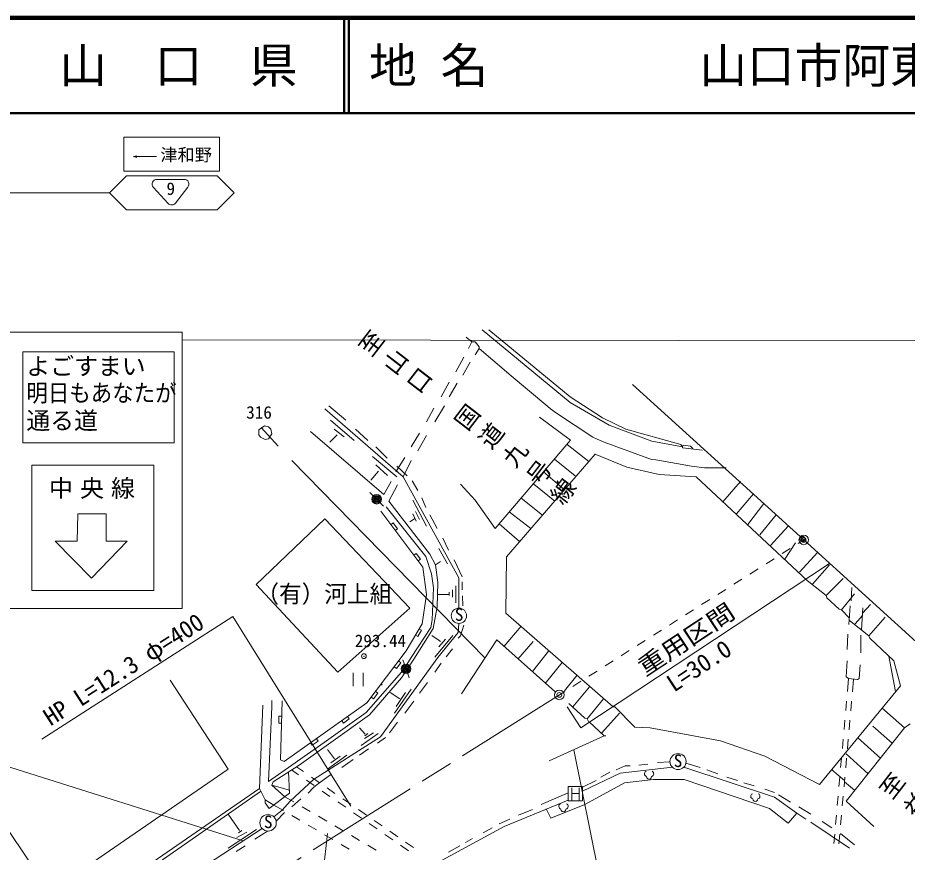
# Model space of a CAD drawing. Units: millimetres, scale not verified. Extents: x 40000 to 680000, y 20000 to 380000.
# Drawn here: x 333517 to 426831, y 292494 to 380000 of the extents above; entities that cross this region are included whole.
import ezdxf
from ezdxf.enums import TextEntityAlignment as Align

# ---------------------------------------------------------------- set-up
doc = ezdxf.new("R2010")
doc.units = ezdxf.units.MM
doc.header["$LTSCALE"] = 1000
doc.header["$PDMODE"] = 32
doc.header["$PDSIZE"] = 500
doc.linetypes.add('CHAIN', pattern=[18.5, 12, -1.5, 3.5, -1.5])
for name, color, linetype, lineweight in [('M-BGD', 7, 'Continuous', 13), ('M-BMK', 2, 'CHAIN', 13), ('M-BMK-SRVR', 3, 'Continuous', 13), ('M-STR-HTXT', 7, 'Continuous', 13), ('M-STR-STRC', 7, 'Continuous', 13), ('M-TTL', 2, 'Continuous', 140), ('M-TTL-LINE', 7, 'Continuous', 50)]:
    doc.layers.add(name, color=color, linetype=linetype, lineweight=lineweight)
doc.layers.add('M-OTRS', color=6, linetype='Continuous')
doc.layers.add('M-TTL-TXT', color=7, linetype='Continuous')
doc.styles.add('@ＭＳ ゴシック', font='')
doc.styles.add('ＭＳ ゴシック', font='')
doc.styles.add('ＭＳ 明朝', font='')
doc.styles.get('@ＭＳ ゴシック').set_extended_font_data('@MS Gothic')
doc.styles.get('ＭＳ ゴシック').set_extended_font_data('MS Gothic')
doc.styles.get('ＭＳ 明朝').set_extended_font_data('MS Mincho')

msp = doc.modelspace()

# ---------------------------------------------------------------- linework, layer by layer
at = {"layer": 'M-BGD'}
for p, q in [((382254, 347275), (391483, 339655)), ((382931, 347275), (391483, 340247)), ((380561, 346513), (381153, 346005)), ((381153, 346005), (380815, 345327)), ((381153, 346005), (381492, 346005)), ((381492, 346005), (381915, 345497)), ((381915, 345327), (381492, 344650)), ((381915, 345497), (381915, 345327)), ((381915, 345327), (384794, 342872)), ((380307, 344396), (379460, 342872)), ((380984, 343888), (380222, 342533)), ((384794, 342872), (385064, 342634)), ((385064, 342634), (389112, 339231)), ((378783, 341771), (377936, 340247)), ((379629, 341687), (378783, 340247)), ((391483, 340247), (394869, 338046)), ((365744, 338977), (373957, 331865)), ((366167, 339316), (367945, 337792)), ((377174, 339062), (376412, 337623)), ((378275, 339316), (377259, 337623)), ((389112, 339231), (389397, 339008)), ((389397, 339008), (390043, 338554)), ((391483, 339655), (395547, 337284)), ((388265, 338131), (391505, 335701)), ((390043, 338554), (393853, 336014)), ((394869, 338046), (397325, 336861)), ((358801, 336776), (359394, 337199)), ((359055, 337030), (360833, 335083)), ((359394, 337199), (359817, 337115)), ((359817, 337115), (360071, 336861)), ((366337, 337792), (368792, 335675)), ((366693, 336876), (367747, 336049)), ((395547, 337284), (400034, 335591)), ((358801, 336268), (358801, 336776)), ((358971, 336014), (358801, 336268)), ((359479, 335760), (358971, 336014)), ((360156, 336353), (359817, 335845)), ((360071, 336861), (360156, 336353)), ((364220, 336607), (371925, 330003)), ((367014, 336268), (366252, 335506)), ((368961, 336861), (370231, 335675)), ((375650, 336437), (374803, 334998)), ((376412, 336183), (375481, 334575)), ((393853, 336014), (394320, 335804)), ((397325, 336861), (403082, 335252)), ((359817, 335845), (359479, 335760)), ((371078, 334998), (372263, 333813)), ((391505, 335701), (383590, 326425)), ((391144, 335252), (393430, 333474)), ((394320, 335804), (395039, 335506)), ((395039, 335506), (399611, 333813)), ((403251, 334998), (400034, 335591)), ((403082, 335252), (403251, 334998)), ((403336, 335167), (403251, 334998)), ((403251, 334998), (403251, 334913)), ((404098, 335083), (403336, 335167)), ((404352, 334829), (404098, 335083)), ((394107, 334236), (384794, 323483)), ((397409, 332881), (394107, 334236)), ((403251, 334913), (405368, 334659)), ((362273, 333559), (382534, 312869)), ((370739, 333982), (373279, 331865)), ((371078, 333135), (372294, 332005)), ((374126, 333897), (373195, 332373)), ((374803, 333559), (373957, 331865)), ((389820, 333726), (391991, 331950)), ((399611, 333813), (400034, 333695)), ((400034, 333695), (400457, 333643)), ((400457, 333643), (404183, 332966)), ((371377, 332463), (370542, 331519)), ((373279, 332966), (374380, 331950)), ((388689, 332373), (390890, 330511)), ((400796, 332119), (397409, 332881)), ((404183, 332966), (405561, 332820)), ((405561, 332820), (406299, 332797)), ((406299, 332797), (407823, 332797)), ((372687, 331357), (371925, 330003)), ((373957, 331865), (379799, 321282)), ((374888, 331442), (375481, 330426)), ((404691, 331865), (400796, 332119)), ((416375, 320943), (404691, 331865)), ((409347, 331357), (407485, 329241)), ((373364, 331019), (372433, 329325)), ((379968, 331103), (381492, 329410)), ((387673, 331103), (389874, 329325)), ((371169, 329510), (370466, 330221)), ((371169, 329510), (371872, 328799)), ((374973, 329410), (376412, 326701)), ((375904, 329664), (376327, 328648)), ((381492, 329410), (383590, 326425)), ((386331, 329637), (388563, 327835)), ((410702, 330087), (408924, 327971)), ((411803, 329071), (410109, 326870)), ((374973, 327971), (375311, 327209)), ((375227, 328225), (375650, 327378)), ((376751, 327886), (377513, 326447)), ((385085, 328177), (387334, 326447)), ((413073, 327886), (411379, 325769)), ((365744, 327463), (358521, 320560)), ((374664, 318101), (365744, 327463)), ((375142, 327463), (374634, 327124)), ((384033, 326944), (386149, 325092)), ((414343, 326701), (412480, 324669)), ((378105, 325431), (378698, 324161)), ((415105, 324923), (414004, 323229)), ((377682, 324330), (378613, 322721)), ((417418, 323934), (415528, 321875)), ((377851, 322975), (377343, 322637)), ((379291, 323145), (380137, 321367)), ((384794, 323483), (384709, 317557)), ((377343, 322637), (377597, 320774)), ((418661, 322637), (416883, 320605)), ((379799, 321282), (379795, 318097)), ((420100, 321197), (418322, 319419)), ((358521, 320560), (367099, 311376)), ((377597, 320774), (377513, 318234)), ((379460, 320435), (379460, 318657)), ((380137, 320859), (380137, 320012)), ((416497, 320836), (416375, 320943)), ((416497, 320836), (418322, 319419)), ((421031, 320266), (420935, 318856)), ((377599, 319504), (378783, 319504)), ((378783, 319758), (378783, 319419)), ((379121, 320012), (379121, 319250)), ((380185, 319368), (380222, 318319)), ((418322, 319419), (418407, 319165)), ((418407, 319165), (419677, 317980)), ((421285, 319589), (419931, 317895)), ((377513, 318234), (377089, 315948)), ((420862, 318319), (420693, 316371)), ((422979, 318488), (422132, 317557)), ((367099, 311376), (374664, 318101)), ((384709, 317557), (395970, 307735)), ((419677, 317980), (419931, 317895)), ((419931, 317895), (420777, 317049)), ((422132, 317303), (421370, 316456)), ((422177, 318106), (422047, 315779)), ((379796, 316490), (379714, 315525)), ((422809, 315186), (420777, 316795)), ((424503, 317133), (422809, 315186)), ((374803, 312900), (376840, 316070)), ((377089, 315948), (375057, 312731)), ((379714, 315525), (377597, 312900)), ((380307, 316287), (379968, 315186)), ((386318, 316202), (384540, 314085)), ((377733, 314700), (376945, 315231)), ((379160, 315215), (377272, 312960)), ((377686, 314045), (378404, 314833)), ((377873, 314599), (377733, 314700)), ((379968, 315186), (379714, 314932)), ((380053, 309090), (383778, 314763)), ((383778, 314763), (389874, 309344)), ((387588, 314593), (385979, 312731)), ((420608, 315355), (420523, 313747)), ((421963, 315271), (421963, 313408)), ((422894, 314932), (422809, 315186)), ((425434, 312561), (422894, 314932)), ((379121, 313831), (378444, 312985)), ((389197, 313577), (387503, 311461)), ((377597, 312900), (371586, 304603)), ((374248, 311722), (373931, 312670)), ((424895, 313065), (425603, 309344)), ((374248, 311722), (374565, 310774)), ((377936, 312307), (377259, 311376)), ((390636, 312392), (388858, 310191)), ((420523, 312561), (420439, 310868)), ((421793, 310699), (421878, 312138)), ((426111, 309937), (425434, 312561)), ((368716, 311295), (368716, 309895)), ((369766, 309895), (369766, 311295)), ((373787, 311376), (370062, 307143)), ((373787, 310783), (370401, 306889)), ((392160, 311037), (390890, 309429)), ((420439, 310868), (420683, 310708)), ((349488, 310529), (355584, 301216)), ((371586, 310106), (371671, 310106)), ((371671, 310106), (371755, 310021)), ((376497, 310275), (375650, 309175)), ((393515, 309852), (391737, 307735)), ((417645, 299607), (426111, 309937)), ((420683, 310708), (420561, 309344)), ((420683, 310708), (421624, 310614)), ((421211, 310655), (421092, 309317)), ((421624, 310614), (421793, 310699)), ((372602, 309259), (373590, 308565)), ((374803, 309598), (373025, 307058)), ((374211, 309259), (373200, 307779)), ((360155, 308127), (360156, 308413)), ((360156, 307735), (360155, 308127)), ((375057, 308328), (374126, 307058)), ((391313, 308074), (393007, 306550)), ((394954, 308582), (393261, 306465)), ((420472, 308348), (420382, 307352)), ((421002, 308321), (420913, 307325)), ((359225, 307905), (358886, 299184)), ((359813, 299923), (360156, 307735)), ((370062, 307143), (365659, 304010)), ((396647, 307058), (394785, 305026)), ((395970, 307735), (396139, 307735)), ((396139, 307735), (398256, 305619)), ((424164, 307651), (426535, 305534)), ((370401, 306889), (363035, 301639)), ((373364, 306127), (372517, 305026)), ((393007, 306550), (393261, 306465)), ((393261, 306465), (393430, 306127)), ((393430, 306127), (393515, 306127)), ((393515, 306127), (395039, 304687)), ((420293, 306355), (420204, 305359)), ((420824, 306329), (420735, 305333)), ((369385, 305534), (369977, 304857)), ((398256, 305619), (399865, 305534)), ((399865, 305534), (407231, 304179)), ((426535, 305534), (420439, 297829)), ((423233, 305703), (425265, 303925)), ((427127, 305957), (426535, 305534)), ((371586, 304603), (364559, 300115)), ((371332, 304941), (369554, 303671)), ((370824, 305026), (369893, 304433)), ((369933, 304714), (370231, 304941)), ((372094, 304518), (371247, 303925)), ((395039, 304687), (389281, 302063)), ((395208, 304687), (395039, 304687)), ((420115, 304363), (420026, 303367)), ((420646, 304337), (420557, 303341)), ((421624, 304518), (424079, 302317)), ((365659, 304010), (359813, 299923)), ((370316, 303333), (369385, 302655)), ((407231, 304179), (411887, 302571)), ((365998, 303248), (366743, 302282)), ((368030, 302655), (365998, 301216)), ((367353, 302571), (366351, 301866)), ((391849, 303233), (396901, 278356)), ((411887, 302571), (417645, 299607)), ((419937, 302371), (419848, 301375)), ((420468, 302345), (420379, 301349)), ((422725, 300708), (420439, 302825)), ((363035, 301639), (360325, 299861)), ((362759, 301458), (363507, 300941)), ((368707, 302232), (367522, 301385)), ((397240, 301555), (396309, 301131)), ((397748, 301555), (397240, 301555)), ((399611, 301724), (398679, 301639)), ((401943, 301981), (400627, 301893)), ((403616, 301846), (405114, 301385)), ((355584, 301216), (336873, 288347)), ((361929, 300914), (362019, 298676)), ((362249, 301124), (362982, 300616)), ((366337, 300623), (365067, 299692)), ((396732, 300793), (392748, 298884)), ((395631, 300877), (394700, 300369)), ((402191, 301399), (396732, 300793)), ((405791, 301131), (406977, 300708)), ((418915, 301131), (420269, 300031)), ((360325, 299861), (360156, 299523)), ((362103, 297829), (364559, 300115)), ((363805, 300048), (364627, 299479)), ((364330, 300372), (365152, 299803)), ((365067, 299692), (364559, 299269)), ((394192, 300031), (392748, 299309)), ((397155, 299777), (393007, 297491)), ((400203, 300115), (397155, 299777)), ((403421, 300115), (400203, 300115)), ((407908, 300369), (409009, 300031)), ((409686, 299777), (410787, 299438)), ((419759, 300379), (419670, 299383)), ((420290, 300353), (420201, 299357)), ((420269, 299861), (421285, 299015)), ((337973, 284791), (358886, 299184)), ((358971, 298845), (338143, 284367)), ((358886, 299184), (359479, 297999)), ((362019, 298676), (359902, 297067)), ((360156, 299523), (361544, 298315)), ((360156, 299523), (362019, 299015)), ((364559, 299269), (363966, 298676)), ((365450, 298910), (366272, 298341)), ((365975, 299234), (366797, 298666)), ((391248, 298722), (388435, 297491)), ((392748, 299390), (391248, 299390)), ((391248, 299390), (391248, 297890)), ((391654, 297954), (391654, 299228)), ((391654, 298640), (392397, 298640)), ((392397, 299236), (392397, 297958)), ((392748, 297890), (392748, 299390)), ((411887, 299099), (412903, 298761)), ((336873, 288347), (329930, 298591)), ((359479, 297999), (360387, 297436)), ((359479, 297660), (359479, 297999)), ((362103, 297829), (361257, 296898)), ((361544, 298315), (362475, 297771)), ((363204, 298083), (362273, 297237)), ((367095, 297773), (367917, 297204)), ((367620, 298097), (368442, 297528)), ((391248, 297967), (384540, 295205)), ((391248, 297890), (392748, 297890)), ((412903, 298253), (415242, 296595)), ((413327, 298507), (414597, 297745)), ((419581, 298387), (419492, 297391)), ((420112, 298361), (420023, 297365)), ((420439, 297829), (423317, 295205)), ((359902, 297067), (359479, 297660)), ((360387, 297436), (361388, 296851)), ((361257, 296898), (360392, 296186)), ((363338, 297267), (364201, 296762)), ((369265, 296959), (370087, 296391)), ((387503, 296983), (386064, 296390)), ((389451, 296051), (388963, 297026)), ((393007, 297491), (389451, 296051)), ((414343, 295543), (412395, 297067)), ((415443, 297237), (416713, 296475)), ((355584, 296475), (356769, 294781)), ((361511, 296644), (360624, 295757)), ((362251, 296347), (363114, 295842)), ((365065, 296257), (365928, 295752)), ((368740, 296635), (369562, 296066)), ((370910, 295822), (371732, 295253)), ((385133, 295967), (384032, 295459)), ((415242, 296595), (414343, 295543)), ((415242, 296595), (416205, 295967)), ((419403, 296395), (419314, 295399)), ((419934, 296369), (419845, 295373)), ((359168, 294969), (352621, 290717)), ((363977, 295337), (364841, 294832)), ((366791, 295248), (367654, 294743)), ((370385, 295498), (371207, 294929)), ((384540, 295205), (377259, 291225)), ((383270, 295035), (382339, 294527)), ((416713, 295628), (420777, 292919)), ((417899, 295713), (418915, 295035)), ((358547, 294866), (355584, 292919)), ((357531, 294612), (356515, 294019)), ((357020, 294757), (356685, 294527)), ((359708, 294717), (358378, 293850)), ((365704, 294328), (366567, 293823)), ((368518, 294238), (369381, 293733)), ((372030, 294360), (372852, 293791)), ((372555, 294684), (373377, 294116)), ((419225, 294403), (419135, 293407)), ((419756, 294377), (419666, 293381)), ((419846, 294443), (421285, 293257)), ((357362, 293173), (356431, 292580)), ((367430, 293318), (368294, 292813)), ((370244, 293229), (371107, 292724)), ((373675, 293223), (374497, 292654)), ((374200, 293547), (375022, 292978)), ((379883, 293173), (378698, 292495)), ((381238, 293935), (380476, 293511))]:
    msp.add_line(p, q, dxfattribs=at)
for centre, radius in [((371169, 329510), 500), ((371169, 329510), 400), ((371169, 329510), 300), ((371169, 329510), 200), ((371169, 329510), 100), ((371169, 329510), 20), ((379798, 317293), 804), ((374248, 311722), 500), ((374248, 311722), 400), ((374248, 311722), 300), ((374248, 311722), 200), ((374248, 311722), 100), ((374248, 311722), 20), ((402786, 301997), 843), ((359779, 295578), 863)]:
    msp.add_circle(centre, radius, dxfattribs=at)
for centre, radius, start, end in [((399550, 300715), 293, 113.44836, 257.2818), ((399944, 300715), 293, 282.7182, 66.55164), ((399747, 300413), 262, 176.52859, 3.47141), ((410699, 298360), 293, 113.44836, 257.2818), ((411093, 298360), 293, 282.7182, 66.55164), ((410896, 298058), 262, 176.52859, 3.47141), ((390568, 297298), 293, 113.44836, 257.2818), ((390764, 296996), 262, 176.52859, 3.47141), ((390961, 297298), 293, 282.7182, 66.55164)]:
    msp.add_arc(centre, radius, start, end, dxfattribs=at)
for p in [(371169, 329510), (369833, 313051), (374248, 311722)]:
    msp.add_point(p, dxfattribs=at)
at = {"layer": 'M-BMK'}
for p, q in [((415974, 325243), (415401, 324879)), ((414556, 324344), (413712, 323809)), ((412867, 323273), (412022, 322738)), ((411178, 322202), (410333, 321667)), ((409489, 321132), (408644, 320596)), ((407799, 320061), (406955, 319525)), ((406110, 318990), (405266, 318454)), ((404421, 317919), (403577, 317384)), ((402732, 316848), (401887, 316313)), ((401043, 315777), (400198, 315242)), ((399354, 314707), (398509, 314171)), ((397664, 313636), (396820, 313100)), ((395975, 312565), (395131, 312029)), ((394286, 311494), (393442, 310959)), ((392597, 310423), (391752, 309888)), ((390334, 308989), (346515, 281406)), ((390908, 309352), (390334, 308989))]:
    msp.add_line(p, q, dxfattribs=at)
at = {"layer": 'M-BMK-SRVR'}
for p, q in [((415974, 325243), (397998, 341535)), ((437787, 305462), (415974, 325243))]:
    msp.add_line(p, q, dxfattribs=at)
for centre in [(415974, 325243), (390334, 308989)]:
    msp.add_circle(centre, 500, dxfattribs=at)
for p in [(415974, 325243), (390334, 308989)]:
    msp.add_point(p, dxfattribs=at)
at = {"layer": 'M-OTRS'}
msp.add_point((415844, 325356), dxfattribs=at)
at = {"layer": 'M-STR-HTXT'}
for p, q in [((372158, 328716), (376313, 323508)), ((376751, 323742), (372433, 329325)), ((372908, 327019), (372668, 326839)), ((373358, 326419), (372908, 327019)), ((373118, 326239), (373358, 326419)), ((375307, 323818), (375067, 323638)), ((375757, 323218), (375307, 323818)), ((375516, 323038), (375757, 323218)), ((376313, 323508), (376921, 321694)), ((377343, 322637), (376751, 323742)), ((418693, 322778), (392583, 305534)), ((376921, 321694), (377147, 320235)), ((377147, 320235), (376991, 316850)), ((356092, 317218), (336026, 304353)), ((368453, 297321), (356092, 317218)), ((376991, 316850), (376840, 316070)), ((375495, 315120), (375872, 315768)), ((375872, 315768), (375612, 315919)), ((375236, 315270), (375495, 315120)), ((375057, 312731), (373787, 310783)), ((373865, 311435), (374803, 312900)), ((373019, 311950), (373258, 311769)), ((373258, 311769), (373710, 312367)), ((373710, 312367), (373471, 312548)), ((373787, 311376), (373865, 311435)), ((370845, 308578), (371298, 309177)), ((371298, 309177), (371058, 309357)), ((370606, 308759), (370845, 308578)), ((392583, 305534), (391144, 307735)), ((360909, 306768), (360890, 306018)), ((361209, 306760), (360909, 306768)), ((367504, 306280), (367677, 306035)), ((367677, 306035), (368289, 306469)), ((368289, 306469), (368116, 306714)), ((360890, 306018), (361190, 306011)), ((365026, 304155), (364853, 304400)), ((364241, 303966), (364414, 303722)), ((364414, 303722), (365026, 304155)), ((403380, 301401), (412903, 298253)), ((412395, 297067), (403421, 300115)), ((365998, 294443), (362273, 260661))]:
    msp.add_line(p, q, dxfattribs=at)
msp.add_lwpolyline([(361251, 308385), (361093, 302189), (361461, 301995), (370150, 308157), (374270, 313605), (375925, 316459), (376399, 319514), (376013, 322375), (371607, 328255)], dxfattribs=at)
at = {"layer": 'M-STR-STRC'}
for p, q in [((344647, 367487), (354685, 367487)), ((344647, 363921), (344647, 367487)), ((354685, 363921), (354685, 367487)), ((345668, 365437), (346001, 365521)), ((348084, 365437), (345668, 365437)), ((345668, 365437), (346001, 365354)), ((344912, 363428), (343129, 361645)), ((344647, 363921), (354685, 363921)), ((344912, 363428), (354441, 363428)), ((348113, 363050), (350972, 363050)), ((354441, 363428), (356224, 361645)), ((349294, 360536), (347746, 362211)), ((351365, 362242), (350055, 360567)), ((314184, 361645), (343129, 361645)), ((344912, 359862), (343129, 361645)), ((354441, 359862), (356224, 361645)), ((344912, 359862), (354441, 359862)), ((284041, 347021), (350758, 347021)), ((350758, 347021), (350758, 318064)), ((350758, 346231), (441605, 346089)), ((334034, 335441), (334034, 344986)), ((334034, 344986), (334195, 344986)), ((334195, 344986), (349932, 344986)), ((349932, 344986), (349932, 335441)), ((349932, 335441), (334034, 335441)), ((334993, 333072), (347778, 333072)), ((334993, 333072), (334993, 319949)), ((347778, 333072), (347778, 319949)), ((357169, 293671), (248492, 327933)), ((339734, 325113), (339819, 327992)), ((339819, 327992), (342782, 327992)), ((342782, 327992), (342782, 325113)), ((341258, 321219), (337448, 325113)), ((337448, 325113), (339734, 325113)), ((344984, 325113), (341258, 321219)), ((342782, 325113), (344984, 325113)), ((334993, 319949), (347778, 319949)), ((350758, 318064), (284041, 318064))]:
    msp.add_line(p, q, dxfattribs=at)
for centre, start, end in [((348113, 362550), 90, 222.74229), ((350972, 362550), 321.9502, 90), ((349661, 360876), 222.74229, 321.9502)]:
    msp.add_arc(centre, 500, start, end, dxfattribs=at)
at = {"layer": 'M-TTL'}
msp.add_line((680000, 380000), (40000, 380000), dxfattribs=at)
at = {"layer": 'M-TTL-LINE'}
for p, q in [((367750, 380000), (367750, 370000)), ((368250, 380000), (368250, 370000)), ((40000, 370000), (680000, 370000))]:
    msp.add_line(p, q, dxfattribs=at)

# ---------------------------------------------------------------- texts
at = {"layer": 'M-BGD', "style": 'ＭＳ ゴシック'}
for s, p in [('316', (357480, 337562)), ('S', (379366, 316362)), ('293.44', (368870, 313605)), ('S', (402334, 301027)), ('S', (359347, 294623))]:
    msp.add_text(s, height=1320, dxfattribs=at).set_placement(p, align=Align.BOTTOM_LEFT)
at = {"layer": 'M-BGD', "style": 'ＭＳ ゴシック', "width": 0.95}
msp.add_text('（有）河上組', height=1833, dxfattribs=at).set_placement((358553, 318119), align=Align.BOTTOM_LEFT)
at = {"layer": 'M-BGD', "char_height": 1833, "attachment_point": 7, "rotation": 322.347, "style": '@ＭＳ ゴシック'}
for s, insert in [('\\T1.27;至山口\u3000国道九号線', (368884, 345722)), ('\\T1.27;至益田', (423530, 299323))]:
    msp.add_mtext(s, dxfattribs=dict(at, insert=insert))
at = {"layer": 'M-STR-HTXT', "style": 'ＭＳ ゴシック', "width": 1.15}
msp.add_text('重用区間', height=1833, rotation=33.443, dxfattribs=at).set_placement((399643, 310431), align=Align.BOTTOM_LEFT)
at = {"layer": 'M-STR-HTXT', "style": 'ＭＳ ゴシック'}
for s, rotation, p in [('HP L=12.3 φ=400', 32.664, (337257, 305215)), ('L=30.0', 33.443, (402668, 308755))]:
    msp.add_text(s, height=1833, rotation=rotation, dxfattribs=at).set_placement(p, align=Align.BOTTOM_LEFT)
at = {"layer": 'M-STR-STRC'}
for s, height, style, p in [('津和野', 1320, 'ＭＳ 明朝', (348480, 364575)), ('9', 1320, 'ＭＳ 明朝', (349118, 361026)), ('よごすまい', 1833, 'ＭＳ ゴシック', (334422, 341999)), ('通る道', 1833, 'ＭＳ ゴシック', (334422, 336291))]:
    msp.add_text(s, height=height, dxfattribs=dict(at, style=style)).set_placement(p, align=Align.BOTTOM_LEFT)
at = {"layer": 'M-STR-STRC', "style": 'ＭＳ ゴシック', "width": 0.9}
msp.add_text('明日もあなたが', height=1833, dxfattribs=at).set_placement((334422, 339193), align=Align.BOTTOM_LEFT)
at = {"layer": 'M-STR-STRC', "insert": (336800, 329549), "char_height": 1833, "attachment_point": 7, "style": 'ＭＳ ゴシック'}
msp.add_mtext('\\T1.3;中央線', dxfattribs=at)
at = {"layer": 'M-TTL-TXT', "style": 'ＭＳ ゴシック'}
msp.add_text('山\u3000口\u3000県', height=3666, dxfattribs=at).set_placement((350375, 375000), align=Align.MIDDLE_CENTER)
for s, p in [('地 名', (370380, 375000)), ('山口市阿東徳佐下', (405024, 375000))]:
    msp.add_text(s, height=3666, dxfattribs=at).set_placement(p, align=Align.MIDDLE_LEFT)

doc.saveas('drawing.dxf')
